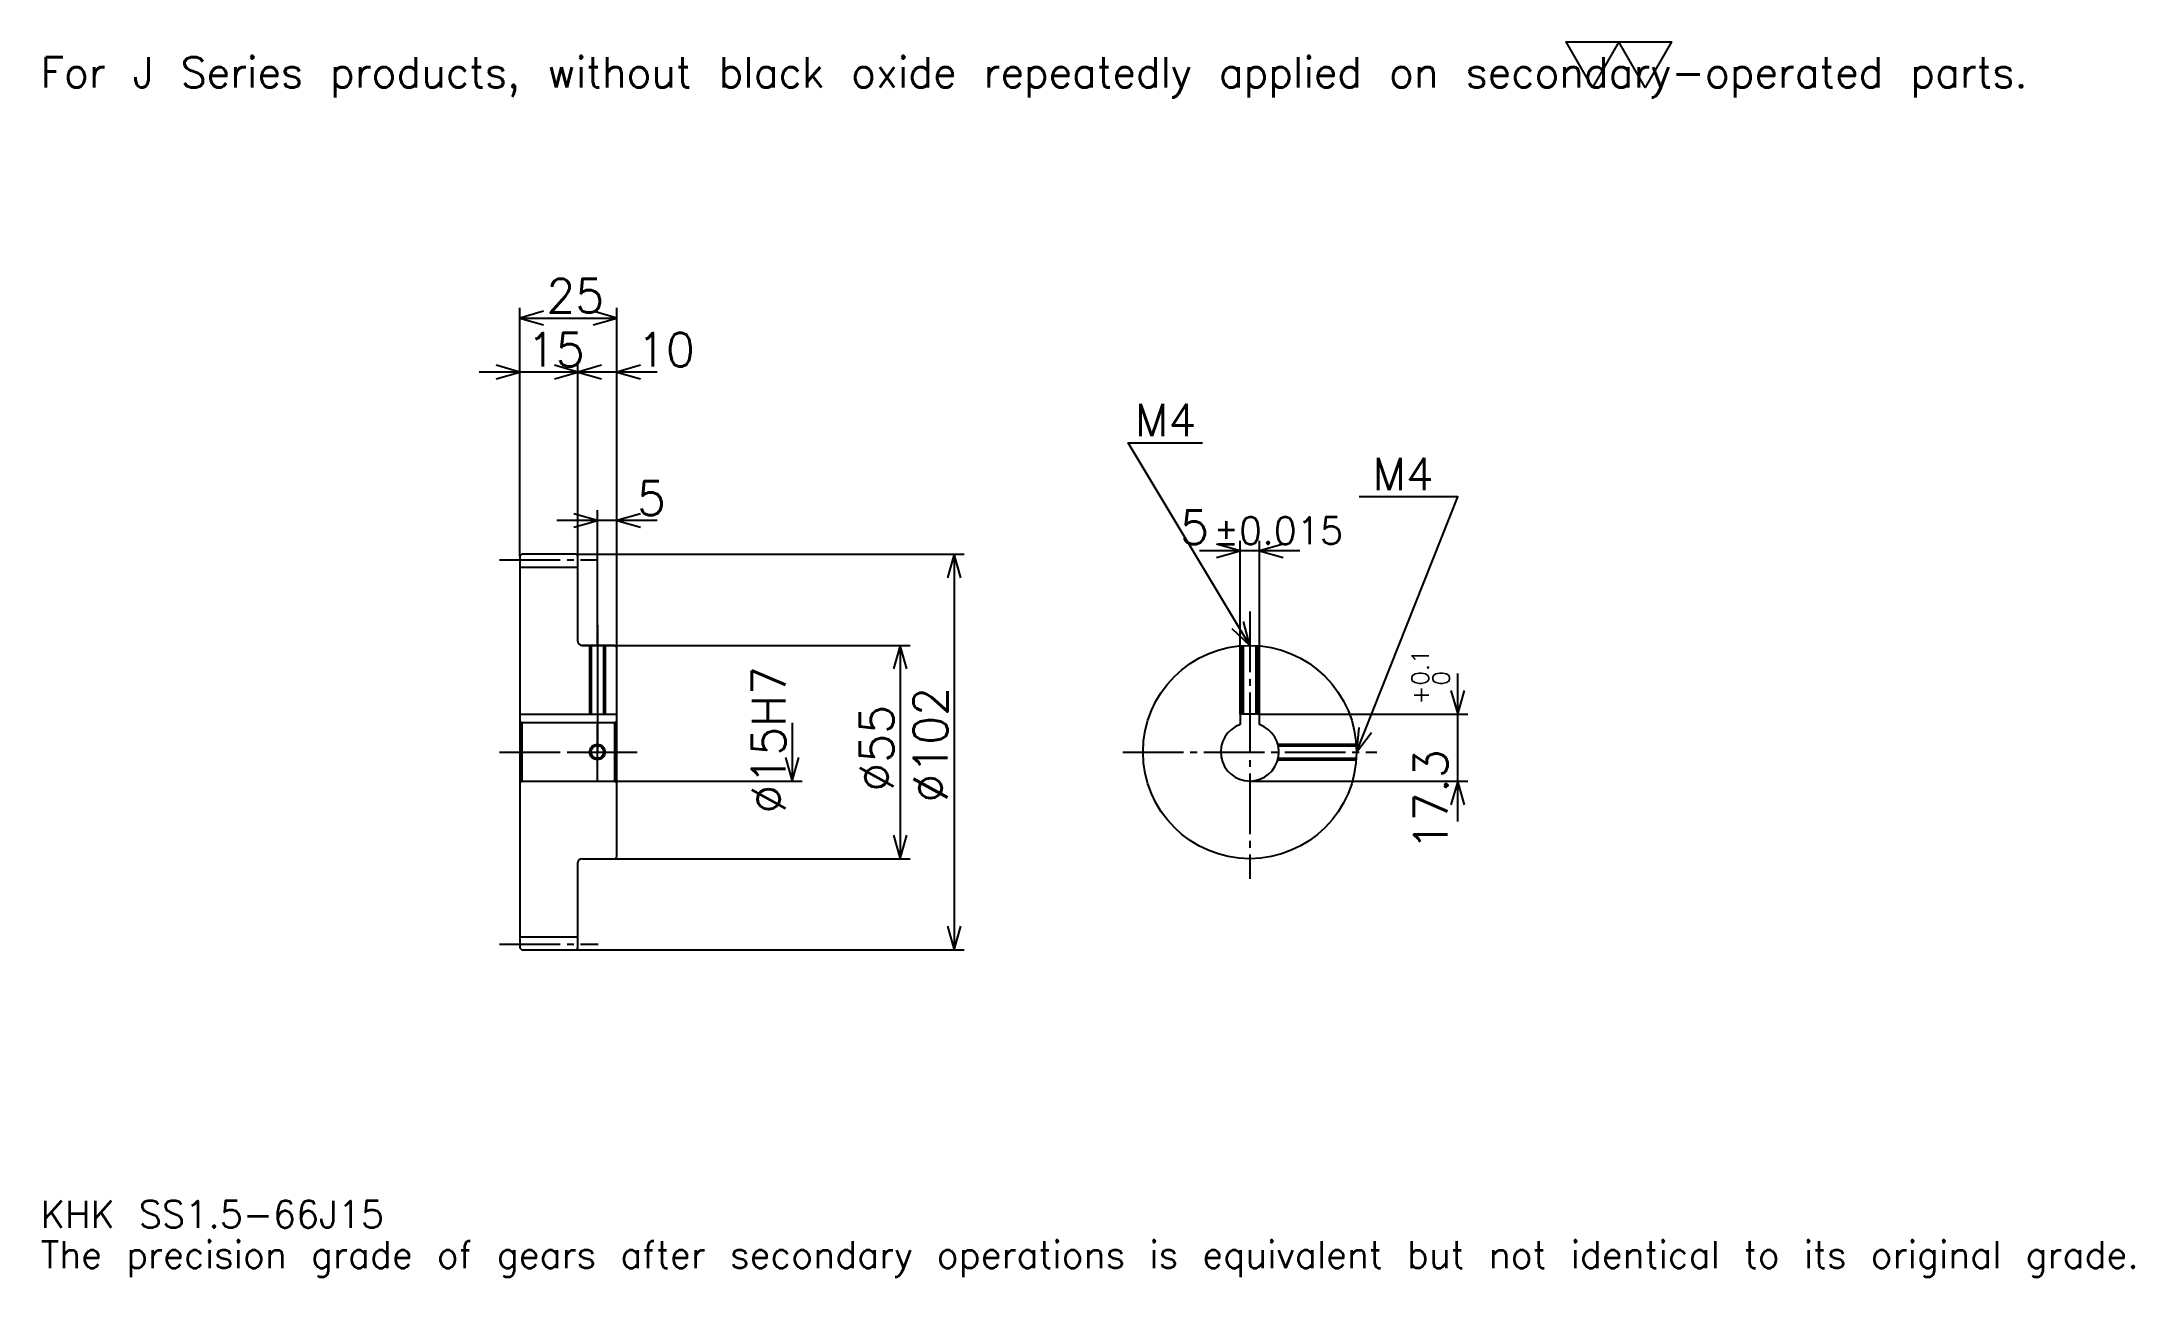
# Model space of a CAD drawing. Extents: x 18 to 557, y 6 to 325.
import ezdxf

# ---------------------------------------------------------------- set-up
doc = ezdxf.new("R2010")
doc.units = 0
doc.linetypes.add('DASHDOT', pattern=[20.869564, 15.652174, -1.73913, 1.73913, -1.73913])
doc.layers.get('0').update_dxf_attribs({"linetype": 'CONTINUOUS'})
doc.layers.add('DASHDOT', color=6, linetype='DASHDOT')
doc.styles.add('KANJI', font='TXT', dxfattribs={"bigfont": 'BIGFONT'})

msp = doc.modelspace()

# ---------------------------------------------------------------- linework, layer by layer
at = {"color": 5}
for p, q in [((140.869568, 192.739136), (140.869568, 256.217407)), ((140.869568, 253.608704), (165.869568, 253.608704)), ((165.869568, 192.739136), (165.869568, 256.217407)), ((166.304352, 239.695648), (130.434784, 239.695648)), ((176.304352, 239.695648), (145.434784, 239.695648)), ((155.869568, 192.739136), (155.869568, 242.304352)), ((176.304352, 201.434784), (150.434784, 201.434784)), ((160.869568, 192.739136), (160.869568, 204.043488)), ((326.521729, 151.539139), (326.521729, 196.195648)), ((331.521729, 151.539139), (331.521729, 196.195648)), ((140.869568, 192.239136), (140.869568, 192.739136)), ((155.369568, 192.739136), (165.869568, 192.739136)), ((155.869568, 192.239136), (155.869568, 192.739136)), ((160.869568, 169.239136), (160.869568, 192.739136)), ((160.869568, 169.239136), (160.869568, 192.739136)), ((165.869568, 192.739136), (255.434784, 192.739136)), ((165.869568, 168.739136), (165.869568, 192.739136)), ((252.82608, 192.739136), (252.82608, 90.739136)), ((341.956543, 193.58696), (316.086975, 193.58696)), ((156.869568, 169.239136), (165.869568, 169.239136)), ((165.869568, 169.239136), (241.521744, 169.239136)), ((238.913055, 169.239136), (238.913055, 114.239136)), ((382.608704, 123.804352), (382.608704, 161.973923)), ((331.521729, 151.539139), (385.217407, 151.539139)), ((211.08696, 149.239136), (211.08696, 134.239136)), ((165.869568, 134.239136), (213.695648, 134.239136)), ((329.021729, 134.239136), (385.217407, 134.239136)), ((156.869568, 114.239136), (165.869568, 114.239136)), ((165.869568, 114.239136), (241.521744, 114.239136)), ((155.369568, 90.739136), (165.869568, 90.739136)), ((165.869568, 90.739136), (255.434784, 90.739136))]:
    msp.add_line(p, q, dxfattribs=at)
at = {"color": 4}
for p, q in [((140.869568, 189.364136), (155.869568, 189.364136)), ((140.869568, 151.539139), (165.869568, 151.539139)), ((141.369568, 149.239136), (141.369568, 134.239136)), ((165.369568, 149.239136), (165.869568, 149.739136)), ((165.369568, 134.239136), (165.869568, 133.739136)), ((140.869568, 94.114136), (155.869568, 94.114136))]:
    msp.add_line(p, q, dxfattribs=at)
at = {"color": 7}
msp.add_lwpolyline([(417.391296, 313.043488), (410.608673, 324.800018), (437.739136, 324.800018), (430.956512, 313.043488), (424.17392, 324.800018), (417.391296, 313.043488)], dxfattribs=at)
at = {"color": 5}
for points in [[(146.956528, 255.347839), (140.869568, 253.608704), (146.956528, 251.869568)], [(159.782608, 251.869568), (165.869568, 253.608704), (159.782608, 255.347839)], [(134.782608, 237.956528), (140.869568, 239.695648), (134.782608, 241.434784)], [(149.782608, 237.956528), (155.869568, 239.695648), (149.782608, 241.434784)], [(161.956528, 241.434784), (155.869568, 239.695648), (161.956528, 237.956528)], [(171.956528, 241.434784), (165.869568, 239.695648), (171.956528, 237.956528)], [(329.021729, 169.239136), (297.717407, 221.413055), (316.847839, 221.413055)], [(356.521729, 141.739136), (382.608704, 207.5), (357.217407, 207.5)], [(154.782608, 199.695648), (160.869568, 201.434784), (154.782608, 203.17392)], [(171.956528, 203.17392), (165.869568, 201.434784), (171.956528, 199.695648)], [(320.434784, 191.847824), (326.521729, 193.58696), (320.434784, 195.326096)], [(337.608704, 195.326096), (331.521729, 193.58696), (337.608704, 191.847824)], [(254.565216, 186.652176), (252.82608, 192.739136), (251.08696, 186.652176)], [(324.398743, 173.563889), (329.021729, 169.239136), (327.381317, 175.353424)], [(240.652176, 163.152176), (238.913055, 169.239136), (237.17392, 163.152176)], [(380.869568, 157.626099), (382.608704, 151.539139), (384.347839, 157.626099)], [(357.149658, 148.038452), (356.521729, 141.739136), (360.382812, 146.755875)], [(209.347839, 140.326096), (211.08696, 134.239136), (212.82608, 140.326096)], [(384.347839, 128.152176), (382.608704, 134.239136), (380.869568, 128.152176)], [(237.17392, 120.326096), (238.913055, 114.239136), (240.652176, 120.326096)], [(251.08696, 96.826096), (252.82608, 90.739136), (254.565216, 96.826096)]]:
    msp.add_lwpolyline(points, dxfattribs=at)
at = {"color": 4}
for points in [[(155.869568, 170.239136), (155.869568, 192.239136), (155.369568, 192.739136), (141.369568, 192.739136), (140.869568, 192.239136), (140.869568, 133.739136)], [(156.869568, 114.239136), (165.369568, 114.239136), (165.869568, 114.739136), (165.869568, 168.739136), (165.369568, 169.239136), (156.869568, 169.239136)], [(158.869568, 169.239136), (158.869568, 151.539139)], [(159.249573, 169.239136), (159.249573, 151.539139)], [(162.489563, 169.239136), (162.489563, 151.539139)], [(162.869568, 169.239136), (162.869568, 151.539139)], [(327.021729, 151.539139), (327.021729, 169.166306)], [(327.401733, 151.539139), (327.401733, 169.191376)], [(330.641724, 151.539139), (330.641724, 169.191376)], [(331.021729, 151.539139), (331.021729, 169.166306)], [(331.521729, 148.810211), (331.521729, 151.539139), (326.521729, 151.539139), (326.521729, 148.810211)], [(140.869568, 133.739136), (141.369568, 134.239136), (165.369568, 134.239136), (165.369568, 149.239136), (141.369568, 149.239136), (140.869568, 149.739136)], [(336.250153, 143.739136), (356.448914, 143.739136)], [(336.344696, 143.359131), (356.473999, 143.359131)], [(336.250153, 139.739136), (356.448914, 139.739136)], [(336.344696, 140.119141), (356.473999, 140.119141)], [(140.869568, 133.739136), (140.869568, 91.239136), (141.369568, 90.739136), (155.369568, 90.739136), (155.869568, 91.239136), (155.869568, 113.239136)]]:
    msp.add_lwpolyline(points, dxfattribs=at)
for centre, radius in [((329.021729, 141.739136), 27.5), ((160.869568, 141.739136), 1.62)]:
    msp.add_circle(centre, radius, dxfattribs=at)
at = {"color": 7}
msp.add_circle((160.869568, 141.739136), 2, dxfattribs=at)
at = {"color": 4}
for centre, radius, start, end in [((156.869568, 170.239136), 1, 180, 270), ((329.021729, 141.739136), 7.5, 109.47122094, 70.52877906), ((156.869568, 113.239136), 1, 90, 180)]:
    msp.add_arc(centre, radius, start, end, dxfattribs=at)
at = {"layer": 'DASHDOT', "color": 7}
for p, q in [((135.652176, 191.239136), (161.08696, 191.239136)), ((329.021729, 177.934784), (329.021729, 109.021744)), ((160.869568, 169.239136), (160.869568, 141.739136)), ((135.652176, 141.739136), (171.08696, 141.739136)), ((296.304352, 141.739136), (361.739136, 141.739136)), ((135.652176, 92.239136), (161.08696, 92.239136))]:
    msp.add_line(p, q, dxfattribs=at)
for points in [[(160.869568, 174.456528), (160.869568, 146.321747)], [(160.869568, 134.521744), (160.869568, 148.956528)], [(153.652176, 141.739136), (168.08696, 141.739136)]]:
    msp.add_lwpolyline(points, dxfattribs=at)

# ---------------------------------------------------------------- texts
at = {"color": 7, "style": 'KANJI'}
for s, height, p in [('For J Series products, without black oxide repeatedly applied on secondary-operated parts.', 7.826087, (17.391304, 313.043488)), ('25', 8.695652, (147.717392, 255)), ('15', 8.695652, (142.717392, 241.08696)), ('10', 8.695652, (171.08696, 241.08696)), ('M4', 8.347826, (299.456543, 223.152176)), ('M4', 8.347826, (360.695679, 209.239136)), ('5', 8.695652, (171.08696, 202.826096)), ('5', 8.695652, (311.072205, 195.326096)), ('%%p0.015', 6.956522, (319.67981, 195.326096)), ('KHK SS1.5-66J15', 6.956522, (17.391304, 19.130434)), ('The precision grade of gears after secondary operations is equivalent but not identical to its original grade.', 6.956522, (17.391304, 8.695652))]:
    msp.add_text(s, height=height, dxfattribs=at).set_placement(p)
for s, height, p in [('%%c15H7', 8.695652, (209.347839, 125.869568)), ('0.1', 4.347826, (375.130432, 158.872498)), ('0', 4.347826, (380.521729, 158.872498)), ('%%c102', 8.695652, (251.08696, 128.695648)), ('+', 4.347826, (375.130432, 154.002945)), ('%%c55', 8.695652, (237.17392, 131.521744)), ('17.3', 8.695652, (380, 116.364716))]:
    msp.add_text(s, height=height, rotation=90, dxfattribs=at).set_placement(p)

doc.saveas('drawing.dxf')
